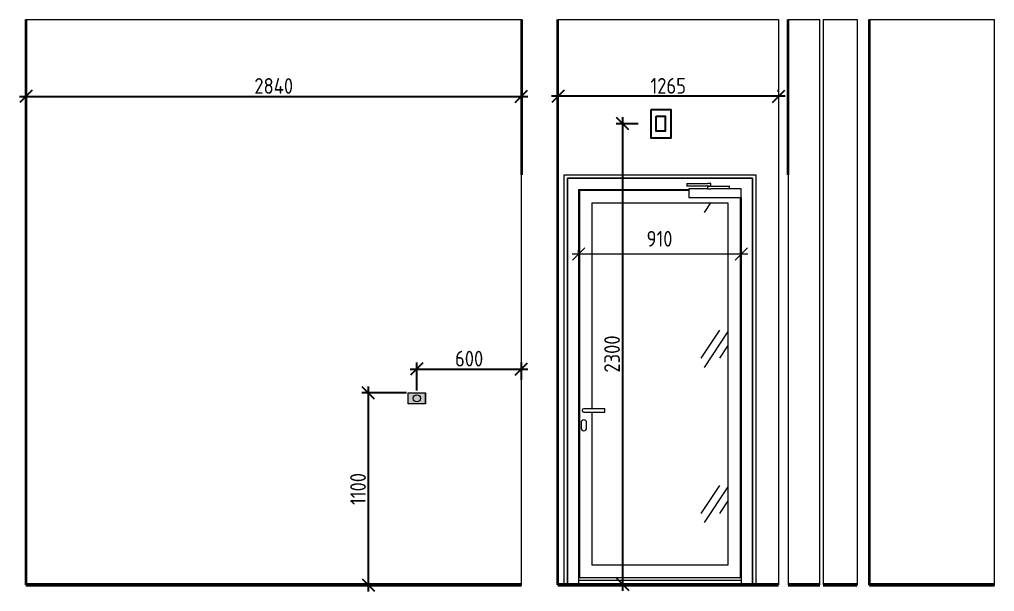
# Model space of a CAD drawing. Header units: millimetres. Extents: x -16902 to 7013, y -1363 to 4149.
# Drawn here: x -16902 to -11313, y -38 to 3240 of the extents above; entities that cross this region are included whole.
import ezdxf

# ---------------------------------------------------------------- set-up
doc = ezdxf.new("R2010")
doc.units = ezdxf.units.MM
for name, color, linetype, lineweight in [('Двери', 7, 'Continuous', 9), ('Каркас_Импост', 7, 'Continuous', 9), ('Линии', 7, 'Continuous', 9), ('Монтажный зазор', 7, 'Continuous', 9), ('Перекрытия', 7, 'Continuous', 20), ('Потолки', 7, 'Continuous', 9), ('Размеры', 7, 'Continuous', 9), ('Размеры-50', 7, 'Continuous', 9), ('Стены', 7, 'Continuous', 20), ('Стены разрез', 7, 'Continuous', 35), ('Элементы узлов', 7, 'Continuous', 20)]:
    doc.layers.add(name, color=color, linetype=linetype, lineweight=lineweight)
doc.styles.add('GOST Common', font='', dxfattribs={"width": 0.9, "height": 90})
doc.styles.add('GOST Common_1', font='', dxfattribs={"width": 0.9, "height": 90})
doc.styles.get('GOST Common').set_extended_font_data('GOST type B')
doc.styles.get('GOST Common_1').set_extended_font_data('GOST type B')
doc.dimstyles.new('ADSK_МГН_Развертки_синий', dxfattribs={"dimscale": 304.8, "dimtxt": 90.51435, "dimasz": 0.231955, "dimexe": 0.123031, "dimexo": 0.246063, "dimgap": 0.049213, "dimtad": 1, "dimdec": 0, "dimdsep": 46, "dimtxsty": 'GOST Common', "dimblk1": 'OBLIQUE', "dimblk2": 'OBLIQUE', "dimsah": 1, "dimcen": 0.09, "dimdle": 0.123031, "dimazin": 2, "dimtfac": 1, "dimtdec": 4, "dimtix": 1, "dimtmove": 0, "dimatfit": 3, "dimfxl": 1, "dimtvp": 1, "dimtolj": 1, "dimtzin": 0, "dimarcsym": 2})
doc.dimstyles.new('ADSK_МГН_Развертки_синий_1', dxfattribs={"dimscale": 304.8, "dimtxt": 90.51435, "dimasz": 0.231955, "dimexe": 0.123031, "dimexo": 0.246063, "dimgap": 0.049213, "dimtad": 1, "dimdec": 0, "dimdsep": 46, "dimtxsty": 'GOST Common_1', "dimblk1": 'OBLIQUE', "dimblk2": 'OBLIQUE', "dimsah": 1, "dimcen": 0.09, "dimdle": 0.123031, "dimazin": 2, "dimtfac": 1, "dimtdec": 4, "dimtix": 1, "dimtmove": 0, "dimatfit": 3, "dimfxl": 1, "dimtvp": 1, "dimtolj": 1, "dimtzin": 0, "dimarcsym": 2})

# ---------------------------------------------------------------- blocks, each defined once
blk = doc.blocks.new('Дверь_Alumark_однопольная_S50 - Дв-8л_Ш_1100х2350 Л-3006870-Разв 2 копия 1')
at = {"layer": 'Двери'}
h = blk.add_hatch(dxfattribs=at)
h.set_pattern_fill('FP_3', color=256, style=0, pattern_type=2)
h.set_pattern_definition([(236.31, (533.4, 622.3), (-888.998, -1778.001), [320.533, -2884.8]), (236.31, (551.18, 568.96), (-888.998, -1778.001), [192.32, -3013.015]), (236.31, (444.5, 568.96), (-888.998, -1778.001), [192.32, -3013.015])])
h.paths.add_polyline_path([(14179, 113), (14959, 113), (14959, 2190), (14179, 2190), (14179, 1010), (14253, 1010), (14253, 990), (14179, 990), (14179, 809.2)])
at = {"layer": 'Каркас_Импост'}
for p, q in [((14039, 2330), (14039, 0)), ((15099, 2330), (14039, 2330)), ((15099, 0), (15099, 2330)), ((14103, 2266), (14103, 0)), ((14103, 2266), (14735, 2266)), ((14108, 2261), (14108, 42)), ((14735, 2261), (14108, 2261)), ((14179, 2190), (14959, 2190)), ((14179, 2190), (14179, 1010)), ((14959, 2190), (14959, 113)), ((15030, 42), (15030, 2220)), ((15035, 2220), (15035, 0)), ((14179, 990), (14179, 113)), ((14959, 113), (14179, 113)), ((14103, 28), (15035, 28)), ((14103, 28), (15035, 28)), ((14108, 42), (15030, 42))]:
    blk.add_line(p, q, dxfattribs=at)
at = {"layer": 'Монтажный зазор'}
for p, q in [((14039, 0), (14039, 2330)), ((14039, 2330), (15099, 2330)), ((15099, 2330), (15099, 0))]:
    blk.add_line(p, q, dxfattribs=at)
blk = doc.blocks.new('Alumark_фурнитура однопольной двери S50 - Alumark_фурнитура однопольной двери S50-3612129-Разв 2 копия 1')
at = {"layer": 'Двери'}
for p, q in [((14724, 2300), (14842.9, 2300)), ((14724, 2300), (14724, 2285)), ((14861.5, 2300), (14842.9, 2300)), ((14861.5, 2285), (14861.5, 2300)), ((14842.9, 2285), (14724, 2285)), ((14735, 2270), (14735, 2220)), ((14841.5, 2270), (14735, 2270)), ((14841.5, 2285), (14841.5, 2270)), ((14841.5, 2270), (14860.2, 2270)), ((14842.9, 2285), (14860.2, 2285)), ((14860.2, 2285), (14842.9, 2285)), ((14860.2, 2285), (14966.3, 2285)), ((14953, 2270), (14860.2, 2270)), ((15035, 2270), (14953, 2270)), ((14967.7, 2285), (14966.3, 2285)), ((14967.7, 2270), (14967.7, 2285)), ((15035, 2220), (15035, 2270)), ((14735, 2220), (15035, 2220)), ((14253, 1010), (14133, 1010)), ((14253, 990), (14253, 1010)), ((14133, 990), (14253, 990)), ((14117, 930), (14117, 900)), ((14149, 900), (14149, 930))]:
    blk.add_line(p, q, dxfattribs=at)
for centre, radius, start, end in [((14133, 1000), 10, 90, 180), ((14133, 1000), 10, 180, 270), ((14133, 930), 16, 0, 180), ((14133, 900), 16, 180, 360)]:
    blk.add_arc(centre, radius, start, end, dxfattribs=at)
blk = doc.blocks.new('_Oblique')
at = {"color": 0, "linetype": 'ByBlock', "lineweight": -2}
blk.add_line((-0.5, -0.5), (0.5, 0.5), dxfattribs=at)
blk = doc.blocks.new('DIMBLOCK3-Разв 1 копия 1')
at = {"layer": 'Defpoints', "color": 0, "transparency": 16777216}
for p in [(-16864.7, 2849.2), (-14024.7, 2849.2), (-14024.7, 2799.3)]:
    blk.add_point(p, dxfattribs=at)
at = {"layer": 'Размеры', "color": 0, "lineweight": -2, "transparency": 16777216}
for p, q in [((-16902.2, 2799.3), (-13987.2, 2799.3)), ((-16864.7, 2774.2), (-16864.7, 2761.8)), ((-14024.7, 2774.2), (-14024.7, 2761.8))]:
    blk.add_line(p, q, dxfattribs=at)
at = {"layer": 'Размеры', "color": 0, "lineweight": -2, "transparency": 16777216, "xscale": 70.7, "yscale": 70.7, "zscale": 70.7, "rotation": 180}
blk.add_blockref('_Oblique', (-16864.7, 2799.3), dxfattribs=at)
at = {"layer": 'Размеры', "color": 0, "lineweight": -2, "transparency": 16777216, "xscale": 70.7, "yscale": 70.7, "zscale": 70.7}
blk.add_blockref('_Oblique', (-14024.7, 2799.3), dxfattribs=at)
at = {"layer": 'Размеры', "color": 0, "transparency": 16777216, "insert": (-15444.7, 2859.3), "char_height": 90, "width": 281.668, "attachment_point": 5, "style": 'GOST Common'}
blk.add_mtext('\\A1;2840', dxfattribs=at)
blk = doc.blocks.new('DIMBLOCK4-Разв 2 копия 1')
at = {"layer": 'Defpoints', "color": 0, "transparency": 16777216}
for p in [(-13815.7, 2800), (-13815.7, 2750.1), (-12550.7, 2750.1)]:
    blk.add_point(p, dxfattribs=at)
at = {"layer": 'Размеры', "color": 0, "lineweight": -2, "transparency": 16777216}
for p, q in [((-12513.2, 2800), (-13853.2, 2800)), ((-13815.7, 2825.1), (-13815.7, 2837.5)), ((-12550.7, 2825.1), (-12550.7, 2837.5))]:
    blk.add_line(p, q, dxfattribs=at)
at = {"layer": 'Размеры', "color": 0, "lineweight": -2, "transparency": 16777216, "xscale": 70.7, "yscale": 70.7, "zscale": 70.7, "rotation": 180}
blk.add_blockref('_Oblique', (-13815.7, 2800), dxfattribs=at)
at = {"layer": 'Размеры', "color": 0, "lineweight": -2, "transparency": 16777216, "xscale": 70.7, "yscale": 70.7, "zscale": 70.7}
blk.add_blockref('_Oblique', (-12550.7, 2800), dxfattribs=at)
at = {"layer": 'Размеры', "color": 0, "transparency": 16777216, "insert": (-13183.2, 2860), "char_height": 90, "width": 252.213, "attachment_point": 5, "style": 'GOST Common'}
blk.add_mtext('\\A1;1265', dxfattribs=at)
blk = doc.blocks.new('DIMBLOCK5-Разв 2 копия 1')
at = {"layer": 'Размеры-50', "transparency": 16777216}
for p, q in [((-13696.7, 1896), (-13661.4, 1931.3)), ((-13696.7, 1896), (-13696.7, 1921)), ((-12764.7, 1896), (-12729.4, 1931.3)), ((-12764.7, 1896), (-12764.7, 1921)), ((-12727.2, 1896), (-13734.2, 1896)), ((-13696.7, 1896), (-13732.1, 1860.6)), ((-13696.7, 1896), (-13696.7, 1858.5)), ((-12764.7, 1896), (-12800.1, 1860.6)), ((-12764.7, 1896), (-12764.7, 1858.5))]:
    blk.add_line(p, q, dxfattribs=at)
at = {"layer": 'Размеры-50', "color": 0, "transparency": 16777216, "insert": (-13307.4, 2028.6), "char_height": 90, "width": 184.097, "attachment_point": 1, "line_spacing_factor": 1.022761, "style": 'GOST Common_1'}
blk.add_mtext('\u200e910', dxfattribs=at)
blk = doc.blocks.new('*D90')
at = {"layer": 'Defpoints', "color": 0, "transparency": 16777216}
for p in [(-14901.6, 1100), (-14607.7, 1100), (-14951.6, 0)]:
    blk.add_point(p, dxfattribs=at)
at = {"layer": 'Размеры', "color": 0, "lineweight": -2, "transparency": 16777216}
for p, q in [((-14901.6, -37.5), (-14901.6, 1137.5)), ((-14682.7, 1100), (-14939.1, 1100)), ((-14876.6, 0), (-14864.1, 0))]:
    blk.add_line(p, q, dxfattribs=at)
at = {"layer": 'Размеры', "color": 0, "lineweight": -2, "transparency": 16777216, "xscale": 70.7, "yscale": 70.7, "zscale": 70.7}
for p, rotation in [((-14901.6, 1100), 90), ((-14901.6, 0), 270)]:
    blk.add_blockref('_Oblique', p, dxfattribs=dict(at, rotation=rotation))
at = {"layer": 'Размеры', "color": 0, "transparency": 16777216, "insert": (-14961.6, 550), "char_height": 90, "width": 231.962, "attachment_point": 5, "rotation": 90, "style": 'GOST Common'}
blk.add_mtext('\\A1;1100', dxfattribs=at)
blk = doc.blocks.new('*D91')
at = {"layer": 'Defpoints', "color": 0, "transparency": 16777216}
for p in [(-14024.7, 1236.9), (-14024.7, 1100), (-14624.4, 1038.7)]:
    blk.add_point(p, dxfattribs=at)
at = {"layer": 'Размеры', "color": 0, "lineweight": -2, "transparency": 16777216}
for p, q in [((-14661.9, 1236.9), (-13987.2, 1236.9)), ((-14624.4, 1113.7), (-14624.4, 1274.4)), ((-14024.7, 1175), (-14024.7, 1274.4))]:
    blk.add_line(p, q, dxfattribs=at)
at = {"layer": 'Размеры', "color": 0, "lineweight": -2, "transparency": 16777216, "xscale": 70.7, "yscale": 70.7, "zscale": 70.7, "rotation": 180}
blk.add_blockref('_Oblique', (-14624.4, 1236.9), dxfattribs=at)
at = {"layer": 'Размеры', "color": 0, "lineweight": -2, "transparency": 16777216, "xscale": 70.7, "yscale": 70.7, "zscale": 70.7}
blk.add_blockref('_Oblique', (-14024.7, 1236.9), dxfattribs=at)
at = {"layer": 'Размеры', "color": 0, "transparency": 16777216, "insert": (-14324.6, 1296.9), "char_height": 90, "attachment_point": 5, "style": 'GOST Common'}
blk.add_mtext('\\A1;600', dxfattribs=at)
blk = doc.blocks.new('*D93')
at = {"layer": 'Defpoints', "color": 0, "transparency": 16777216}
for p in [(-13281.1, 2642.3), (-13445.1, 4.4), (-13281.1, 4.4)]:
    blk.add_point(p, dxfattribs=at)
at = {"layer": 'Размеры', "color": 0, "lineweight": -2, "transparency": 16777216}
for p, q in [((-13356.1, 2642.3), (-13482.6, 2642.3)), ((-13445.1, 2679.8), (-13445.1, -33.1)), ((-13356.1, 4.4), (-13482.6, 4.4))]:
    blk.add_line(p, q, dxfattribs=at)
at = {"layer": 'Размеры', "color": 0, "lineweight": -2, "transparency": 16777216, "xscale": 70.7, "yscale": 70.7, "zscale": 70.7}
for p, rotation in [((-13445.1, 2642.3), 90), ((-13445.1, 4.4), 270)]:
    blk.add_blockref('_Oblique', p, dxfattribs=dict(at, rotation=rotation))
at = {"layer": 'Размеры', "color": 0, "transparency": 16777216, "insert": (-13505.1, 1323.3), "char_height": 90, "attachment_point": 5, "rotation": 90, "style": 'GOST Common_1'}
blk.add_mtext('\\A1;2300', dxfattribs=at)

msp = doc.modelspace()

# ---------------------------------------------------------------- hatches: boundary and pattern name
at = {"layer": 'Перекрытия', "lineweight": 9}
h = msp.add_hatch(dxfattribs=at)
h.set_pattern_fill('FP_1', color=256, style=0, pattern_type=2)
h.set_pattern_definition([(45, (-15746.52, 0), (-117.866, 117.866), []), (45, (-15667.94, 0), (-117.866, 117.866), [])])
h.paths.add_polyline_path([(-14024.6, -1.1), (-14024.6, 0), (-16865.3, 0), (-16865.3, -1.1)])
h = msp.add_hatch(dxfattribs=at)
h.set_pattern_fill('FP_4', color=256, style=0, pattern_type=2)
h.set_pattern_definition([(45, (-27799.75, 0), (-117.8655, 117.8655), []), (45, (-27721.18, 0), (-117.8655, 117.8655), [])])
h.paths.add_polyline_path([(-13816.8, -1.1), (-12550.1, -1.1), (-12550.1, 0), (-13816.8, 0)])
h = msp.add_hatch(dxfattribs=at)
h.set_pattern_fill('FP_7', color=256, style=0, pattern_type=2)
h.set_pattern_definition([(45, (-26519.96, 0), (-117.8655, 117.8655), []), (45, (-26441.39, 0), (-117.8655, 117.8655), [])])
h.paths.add_polyline_path([(-12314.2, -1.1), (-12314.2, 0), (-12495.8, 0), (-12495.8, -1.1)])
h = msp.add_hatch(dxfattribs=at)
h.set_pattern_fill('FP_4', color=256, style=0, pattern_type=2)
h.set_pattern_definition([(45, (-27544.75, 0), (-117.8655, 117.8655), []), (45, (-27466.18, 0), (-117.8655, 117.8655), [])])
h.paths.add_polyline_path([(-12100.3, -1.1), (-12100.3, 0), (-12295.8, 0), (-12295.8, -1.1)])
h = msp.add_hatch(dxfattribs=at)
h.set_pattern_fill('FP_8', color=256, style=0, pattern_type=2)
h.set_pattern_definition([(45, (-26243.1, 0), (-117.8655, 117.8655), []), (45, (-26164.53, 0), (-117.8655, 117.8655), [])])
h.paths.add_polyline_path([(-12029.9, -1.1), (-11312.7, -1.1), (-11312.7, 0), (-12029.9, 0)])
at = {"layer": 'Потолки'}
h = msp.add_hatch(dxfattribs=at)
h.set_pattern_fill('FP_5', color=256, style=0, pattern_type=2)
h.set_pattern_definition([(45, (-27799.754, 0), (-53.033, 53.033), [])])
h.paths.add_polyline_path([(-12550.1, 3240), (-12550.1, 3240.1), (-13816.8, 3240)])
h = msp.add_hatch(dxfattribs=at)
h.set_pattern_fill('FP_5', color=256, style=0, pattern_type=2)
h.set_pattern_definition([(45, (-27544.754, 0), (-53.033, 53.033), [])])
h.paths.add_polyline_path([(-12100.3, 3240), (-12100.3, 3240.1), (-12295.8, 3240)])
h = msp.add_hatch(dxfattribs=at)
h.set_pattern_fill('FP_9', color=256, style=0, pattern_type=2)
h.set_pattern_definition([(45, (-26243.1, 0), (-53.033, 53.033), [])])
h.paths.add_polyline_path([(-11312.7, 3240), (-11312.7, 3240.1), (-12029.9, 3240)])
at = {"layer": 'Стены разрез', "lineweight": 9}
h = msp.add_hatch(dxfattribs=at)
h.set_pattern_fill('FP_2', color=256, style=0, pattern_type=2)
h.set_pattern_definition([(45, (-15746.52, 0), (-53.033, 53.033), []), (135, (-15746.52, 0), (-53.033, -53.033), [])])
h.paths.add_polyline_path([(-14024.7, 2350), (-14024.6, 2350), (-14024.7, 3240.1)])
h = msp.add_hatch(dxfattribs=at)
h.set_pattern_fill('FP_6', color=256, style=0, pattern_type=2)
h.set_pattern_definition([(45, (-27799.754, 0), (-53.033, 53.033), []), (135, (-27799.754, 0), (-53.033, -53.033), [])])
h.paths.add_polyline_path([(-13816.8, 0), (-13815.7, 0), (-13815.7, 3240.1), (-13816.8, 3240.1), (-13816.8, 809.2)])
h = msp.add_hatch(dxfattribs=at)
h.set_pattern_fill('FP_6', color=256, style=0, pattern_type=2)
h.set_pattern_definition([(45, (-26519.96, 0), (-53.033, 53.033), []), (135, (-26519.96, 0), (-53.033, -53.033), [])])
h.paths.add_polyline_path([(-12495.8, 2350), (-12495.2, 2350), (-12495.8, 3240.1)])
h = msp.add_hatch(dxfattribs=at)
h.set_pattern_fill('FP_10', color=256, style=0, pattern_type=2)
h.set_pattern_definition([(45, (-26243.1, 0), (-53.033, 53.033), []), (135, (-26243.1, 0), (-53.033, -53.033), [])])
h.paths.add_polyline_path([(-12029.9, 0), (-12029.2, 0), (-12029.2, 3240.1), (-12029.9, 3240.1)])
at = {"layer": 'Элементы узлов', "true_color": 0xb7dbff}
msp.add_hatch(color=254, dxfattribs=at).paths.add_polyline_path([(-14574.6, 1038.7), (-14574.6, 1100), (-14674.3, 1100), (-14674.3, 1038.7)])

# ---------------------------------------------------------------- linework, layer by layer
for points in [[(-13281.1, 2725.3), (-13168.4, 2725.3), (-13168.4, 2559.3), (-13281.1, 2559.3)], [(-13251.4, 2685.7), (-13200, 2685.7), (-13200, 2600.8), (-13251.4, 2600.8)]]:
    msp.add_lwpolyline(points, close=True)
at = {"layer": 'Линии', "lineweight": 20}
for p, q in [((-14674.3, 1038.7), (-14674.3, 1100)), ((-14674.3, 1100), (-14574.6, 1100)), ((-14574.6, 1100), (-14574.6, 1038.7)), ((-14574.6, 1038.7), (-14574.6, 1100)), ((-14574.6, 1038.7), (-14674.3, 1038.7))]:
    msp.add_line(p, q, dxfattribs=at)
msp.add_circle((-14624.4, 1069.1), 20.3, dxfattribs=at)
at = {"layer": 'Перекрытия', "lineweight": 50}
for p, q in [((-14024.6, 0), (-16865.3, 0)), ((-12550.1, 0), (-13816.8, 0)), ((-12314.2, 0), (-12495.8, 0)), ((-12100.3, 0), (-12295.8, 0)), ((-11312.7, 0), (-12029.9, 0))]:
    msp.add_line(p, q, dxfattribs=at)
at = {"layer": 'Потолки', "lineweight": 20}
for p, q in [((-16865.3, 3240), (-14024.6, 3240)), ((-13816.8, 3240), (-12550.1, 3240)), ((-12495.8, 3240), (-12314.2, 3240)), ((-12295.8, 3240), (-12100.3, 3240)), ((-12029.9, 3240), (-11312.7, 3240))]:
    msp.add_line(p, q, dxfattribs=at)
at = {"layer": 'Стены'}
for p, q in [((-12550.7, 3240), (-12550.7, 0)), ((-12315.2, 3240), (-12315.2, 0)), ((-12295.7, 3240), (-12295.7, 0)), ((-12100.7, 3240), (-12100.7, 0)), ((-11314.2, 3240), (-11314.2, 0)), ((-14024.7, 0), (-14024.7, 2350)), ((-13780.7, 0), (-13780.7, 2350)), ((-13780.7, 2350), (-12680.7, 2350)), ((-12680.7, 2350), (-12680.7, 0)), ((-12495.2, 2350), (-12495.2, 0))]:
    msp.add_line(p, q, dxfattribs=at)
at = {"layer": 'Стены разрез'}
for p, q in [((-16864.7, 0), (-16864.7, 3240.1)), ((-14024.7, 3240.1), (-14024.7, 2350)), ((-13815.7, 0), (-13815.7, 3240.1)), ((-12495.2, 2350), (-12495.2, 3240.1)), ((-12029.2, 0), (-12029.2, 3240.1)), ((-14024.7, 2350), (-14024.6, 2350)), ((-12495.8, 2350), (-12495.2, 2350))]:
    msp.add_line(p, q, dxfattribs=at)

# ---------------------------------------------------------------- block references
at = {"layer": 'Двери'}
for name in ['Дверь_Alumark_однопольная_S50 - Дв-8л_Ш_1100х2350 Л-3006870-Разв 2 копия 1', 'Alumark_фурнитура однопольной двери S50 - Alumark_фурнитура однопольной двери S50-3612129-Разв 2 копия 1']:
    msp.add_blockref(name, (-27799.8, 0), dxfattribs=at)

# ---------------------------------------------------------------- dimensions: what is measured, and where the dimension line sits
at = {"layer": 'Размеры'}
for base, p1, p2, override, picture, middle in [((-14024.7, 2799.3), (-16864.7, 2849.2), (-14024.7, 2849.2), {"dimpost": '<>', "dimfxl": 2840}, 'DIMBLOCK3-Разв 1 копия 1', (-15444.7, 2859.3)), ((-13815.7, 2800), (-12550.7, 2750.1), (-13815.7, 2750.1), {"dimpost": '<>', "dimfxl": 1265}, 'DIMBLOCK4-Разв 2 копия 1', (-13183.2, 2860)), ((-14024.7, 1236.9), (-14624.4, 1038.7), (-14024.7, 1100), {"dimpost": '<>', "dimfxl": 1152.496397}, '*D91', (-14324.6, 1296.9))]:
    dim = msp.add_linear_dim(base=base, p1=p1, p2=p2, dimstyle='ADSK_МГН_Развертки_синий', override=override, dxfattribs=at)
    dim.commit()
    dim.dimension.update_dxf_attribs({"geometry": picture, "text_midpoint": middle})
dim = msp.add_linear_dim(base=(-13445.1, 4.4), p1=(-13281.1, 2642.3), p2=(-13281.1, 4.4), angle=90, text='2300', dimstyle='ADSK_МГН_Развертки_синий_1', override={"dimpost": '<>', "dimfxl": 932}, dxfattribs=at)
dim.commit()
dim.dimension.update_dxf_attribs({"geometry": '*D93', "text_midpoint": (-13505.1, 1323.3)})
dim = msp.add_linear_dim(base=(-13696.7, 1896), p1=(-12764.7, 1846), p2=(-13696.7, 1846), text='\u200e910', dimstyle='ADSK_МГН_Развертки_синий_1', override={"dimpost": '<>', "dimfxl": 932}, dxfattribs=at)
dim.commit()
dim.dimension.update_dxf_attribs({"geometry": 'DIMBLOCK5-Разв 2 копия 1', "text_midpoint": (-13230.7, 1964.4)})
dim = msp.add_linear_dim(base=(-14901.6, 1100), p1=(-14951.6, 0), p2=(-14607.7, 1100), angle=90, dimstyle='ADSK_МГН_Развертки_синий', override={"dimpost": '<>', "dimfxl": 1152.496397}, dxfattribs=at)
dim.commit()
dim.dimension.update_dxf_attribs({"geometry": '*D90', "text_midpoint": (-14961.6, 550)})

doc.saveas('drawing.dxf')
